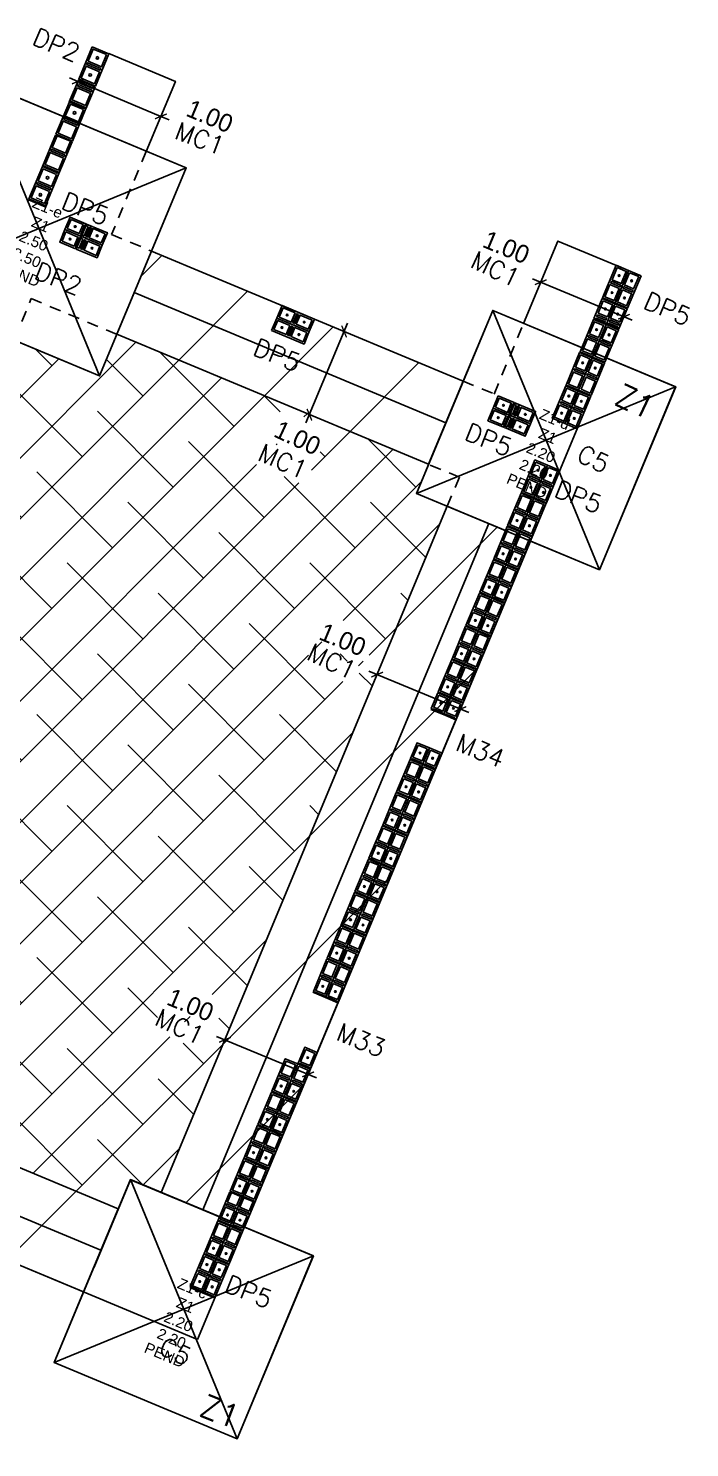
# Model space of a CAD drawing. Header units: metres. Extents: x -33.7 to 12.8, y -17.6 to 9.1.
# Drawn here: x 5.46 to 12.8, y -7.63 to 8.12 of the extents above; entities that cross this region are included whole.
import ezdxf
from ezdxf.enums import TextEntityAlignment as Align
from ezdxf.xclip import XClip

# ---------------------------------------------------------------- set-up
doc = ezdxf.new("R2010")
doc.units = ezdxf.units.M
doc.header["$XCLIPFRAME"] = 2
doc.linetypes.add('HIDDEN', pattern=[0.375, 0.25, -0.125])
for name, color, linetype in [('00', 8, 'Continuous'), ('COTAS', 1, 'Continuous'), ('CUANT-CIMENTACION-ZAPATAS-Z1', 6, 'Continuous'), ('CUANT-MURO CONTENCION-CIMIENTO MC1 1.00', 1, 'Continuous'), ('CUANT-MURO CONTENCION-CIMIENTO MC1 1.00 HUELLA', 1, 'Continuous')]:
    doc.layers.add(name, color=color, linetype=linetype)
doc.styles.add('dimensiones', font='romans.shx')
doc.styles.add('ROMANS', font='romans')
doc.styles.add('ROTULOS', font='GOTHIC.TTF')
doc.styles.get("Standard").update_dxf_attribs({"font": 'arial.ttf'})
doc.dimstyles.new('DIM_100_2', dxfattribs={"dimtxt": 0.2, "dimasz": 0.1, "dimexe": 0.1, "dimexo": 0.1, "dimgap": 0.15, "dimtad": 1, "dimtxsty": 'ROTULOS', "dimblk": 'ARCHTICK', "dimcen": 0.1, "dimdle": 0.1, "dimclrd": 256, "dimclre": 256, "dimclrt": 1, "dimaunit": 1, "dimadec": 3, "dimazin": 3, "dimtfac": 1, "dimtix": 1, "dimtmove": 2, "dimatfit": 0, "dimldrblk": 'FLECHA', "dimfxl": 0.25, "dimtvp": 1, "dimlwd": -1, "dimlwe": -1})

# ---------------------------------------------------------------- blocks, each defined once
blk = doc.blocks.new('*U536')
for points in [[(-0.075, 0.4), (0.075, 0.4), (0.075, 0.21), (-0.075, 0.21)], [(0.055, 0.38), (-0.055, 0.38), (-0.055, 0.235), (0.055, 0.235)]]:
    blk.add_lwpolyline(points, close=True)
at = {"color": 251}
blk.add_lwpolyline([(-0.075, 0.2), (0.075, 0.2)], dxfattribs=at)
blk.add_lwpolyline([(0.055, 0.21), (0.055, 0.215), (-0.055, 0.215), (-0.055, 0.21)])
at = {"color": 3}
blk.add_circle((0, 0.307), 0.00953, dxfattribs=at)
blk = doc.blocks.new('*U535')
for points in [[(-0.075, 0.4), (0.075, 0.4), (0.075, 0.21), (-0.075, 0.21)], [(0.055, 0.38), (-0.055, 0.38), (-0.055, 0.235), (0.055, 0.235)]]:
    blk.add_lwpolyline(points, close=True)
at = {"color": 251}
blk.add_lwpolyline([(-0.075, 0.2), (0.075, 0.2)], dxfattribs=at)
blk.add_lwpolyline([(0.055, 0.21), (0.055, 0.215), (-0.055, 0.215), (-0.055, 0.21)])
at = {"color": 3}
blk.add_circle((0, 0.307), 0.00953, dxfattribs=at)
blk = doc.blocks.new('*U497')
for points in [[(-0.075, 0.4), (0.075, 0.4), (0.075, 0.01), (-0.075, 0.01)], [(0.055, 0.38), (-0.055, 0.38), (-0.055, 0.235), (0.055, 0.235)], [(0.055, 0.215), (-0.055, 0.215), (-0.055, 0.195), (0.055, 0.195)], [(0.055, 0.175), (-0.055, 0.175), (-0.055, 0.03), (0.055, 0.03)]]:
    blk.add_lwpolyline(points, close=True)
at = {"color": 251}
blk.add_lwpolyline([(-0.075, 0), (0.075, 0)], dxfattribs=at)
at = {"color": 3}
for centre in [(0, 0.307), (0, 0.102)]:
    blk.add_circle(centre, 0.00953, dxfattribs=at)
blk = doc.blocks.new('*U521')
for points in [[(-0.075, 0.4), (0.075, 0.4), (0.075, 0.01), (-0.075, 0.01)], [(0.055, 0.38), (-0.055, 0.38), (-0.055, 0.235), (0.055, 0.235)], [(0.055, 0.215), (-0.055, 0.215), (-0.055, 0.195), (0.055, 0.195)], [(0.055, 0.175), (-0.055, 0.175), (-0.055, 0.03), (0.055, 0.03)]]:
    blk.add_lwpolyline(points, close=True)
at = {"color": 251}
blk.add_lwpolyline([(-0.075, 0), (0.075, 0)], dxfattribs=at)
at = {"color": 3}
blk.add_circle((0, 0.102), 0.00953, dxfattribs=at)
blk = doc.blocks.new('*U520')
for points in [[(-0.075, 0.4), (0.075, 0.4), (0.075, 0.01), (-0.075, 0.01)], [(0.055, 0.38), (-0.055, 0.38), (-0.055, 0.235), (0.055, 0.235)], [(0.055, 0.215), (-0.055, 0.215), (-0.055, 0.195), (0.055, 0.195)], [(0.055, 0.175), (-0.055, 0.175), (-0.055, 0.03), (0.055, 0.03)]]:
    blk.add_lwpolyline(points, close=True)
at = {"color": 251}
blk.add_lwpolyline([(-0.075, 0), (0.075, 0)], dxfattribs=at)
at = {"color": 3}
blk.add_circle((0, 0.102), 0.00953, dxfattribs=at)
blk = doc.blocks.new('*U499')
for points in [[(-0.075, 0.4), (0.075, 0.4), (0.075, 0.01), (-0.075, 0.01)], [(0.055, 0.38), (-0.055, 0.38), (-0.055, 0.235), (0.055, 0.235)], [(0.055, 0.215), (-0.055, 0.215), (-0.055, 0.195), (0.055, 0.195)], [(0.055, 0.175), (-0.055, 0.175), (-0.055, 0.03), (0.055, 0.03)]]:
    blk.add_lwpolyline(points, close=True)
at = {"color": 251}
blk.add_lwpolyline([(-0.075, 0), (0.075, 0)], dxfattribs=at)
at = {"color": 3}
blk.add_circle((0, 0.102), 0.00953, dxfattribs=at)
blk = doc.blocks.new('*U498')
for points in [[(-0.075, 0.4), (0.075, 0.4), (0.075, 0.01), (-0.075, 0.01)], [(0.055, 0.38), (-0.055, 0.38), (-0.055, 0.235), (0.055, 0.235)], [(0.055, 0.215), (-0.055, 0.215), (-0.055, 0.195), (0.055, 0.195)], [(0.055, 0.175), (-0.055, 0.175), (-0.055, 0.03), (0.055, 0.03)]]:
    blk.add_lwpolyline(points, close=True)
at = {"color": 251}
blk.add_lwpolyline([(-0.075, 0), (0.075, 0)], dxfattribs=at)
at = {"color": 3}
blk.add_circle((0, 0.102), 0.00953, dxfattribs=at)
blk = doc.blocks.new('*U502')
for points in [[(-0.075, 0.4), (0.075, 0.4), (0.075, 0.01), (-0.075, 0.01)], [(0.055, 0.38), (-0.055, 0.38), (-0.055, 0.235), (0.055, 0.235)], [(0.055, 0.215), (-0.055, 0.215), (-0.055, 0.195), (0.055, 0.195)], [(0.055, 0.175), (-0.055, 0.175), (-0.055, 0.03), (0.055, 0.03)]]:
    blk.add_lwpolyline(points, close=True)
at = {"color": 251}
blk.add_lwpolyline([(-0.075, 0), (0.075, 0)], dxfattribs=at)
at = {"color": 3}
for centre in [(0, 0.307), (0, 0.102)]:
    blk.add_circle(centre, 0.00953, dxfattribs=at)
blk = doc.blocks.new('*U523')
for points in [[(-0.075, 0.4), (0.075, 0.4), (0.075, 0.01), (-0.075, 0.01)], [(0.055, 0.38), (-0.055, 0.38), (-0.055, 0.235), (0.055, 0.235)], [(0.055, 0.215), (-0.055, 0.215), (-0.055, 0.195), (0.055, 0.195)], [(0.055, 0.175), (-0.055, 0.175), (-0.055, 0.03), (0.055, 0.03)]]:
    blk.add_lwpolyline(points, close=True)
at = {"color": 251}
blk.add_lwpolyline([(-0.075, 0), (0.075, 0)], dxfattribs=at)
at = {"color": 3}
blk.add_circle((0, 0.102), 0.00953, dxfattribs=at)
blk = doc.blocks.new('*U501')
for points in [[(-0.075, 0.4), (0.075, 0.4), (0.075, 0.01), (-0.075, 0.01)], [(0.055, 0.38), (-0.055, 0.38), (-0.055, 0.235), (0.055, 0.235)], [(0.055, 0.215), (-0.055, 0.215), (-0.055, 0.195), (0.055, 0.195)], [(0.055, 0.175), (-0.055, 0.175), (-0.055, 0.03), (0.055, 0.03)]]:
    blk.add_lwpolyline(points, close=True)
at = {"color": 251}
blk.add_lwpolyline([(-0.075, 0), (0.075, 0)], dxfattribs=at)
at = {"color": 3}
for centre in [(0, 0.307), (0, 0.102)]:
    blk.add_circle(centre, 0.00953, dxfattribs=at)
blk = doc.blocks.new('*U500')
for points in [[(-0.075, 0.4), (0.075, 0.4), (0.075, 0.01), (-0.075, 0.01)], [(0.055, 0.38), (-0.055, 0.38), (-0.055, 0.235), (0.055, 0.235)], [(0.055, 0.215), (-0.055, 0.215), (-0.055, 0.195), (0.055, 0.195)], [(0.055, 0.175), (-0.055, 0.175), (-0.055, 0.03), (0.055, 0.03)]]:
    blk.add_lwpolyline(points, close=True)
at = {"color": 3}
blk.add_circle((0, 0.307), 0.00953, dxfattribs=at)
blk = doc.blocks.new('*U522')
for points in [[(-0.075, 0.4), (0.075, 0.4), (0.075, 0.01), (-0.075, 0.01)], [(0.055, 0.38), (-0.055, 0.38), (-0.055, 0.235), (0.055, 0.235)], [(0.055, 0.215), (-0.055, 0.215), (-0.055, 0.195), (0.055, 0.195)], [(0.055, 0.175), (-0.055, 0.175), (-0.055, 0.03), (0.055, 0.03)]]:
    blk.add_lwpolyline(points, close=True)
at = {"color": 3}
blk.add_circle((0, 0.307), 0.00953, dxfattribs=at)
blk = doc.blocks.new('_ArchTick')
at = {"color": 0, "linetype": 'ByBlock', "lineweight": -2, "const_width": 0.15}
blk.add_lwpolyline([(-0.5, -0.5), (0.5, 0.5)], dxfattribs=at)
blk = doc.blocks.new('*D509')
at = {"layer": 'COTAS', "transparency": 16777216}
for p, q in [((7.553, -3.065), (8.662, -3.524)), ((7.684, -3.01), (7.684, -3.01)), ((8.608, -3.393), (8.608, -3.393))]:
    blk.add_line(p, q, dxfattribs=at)
at = {"layer": 'Defpoints', "color": 0, "transparency": 16777216}
for p in [(7.646, -3.103), (8.57, -3.486), (8.57, -3.486)]:
    blk.add_point(p, dxfattribs=at)
at = {"layer": 'COTAS', "linetype": 'ByBlock', "transparency": 16777216, "xscale": 0.1, "yscale": 0.1, "zscale": 0.1}
for p, rotation in [((7.646, -3.103), 157.4917994584818), ((8.57, -3.486), 337.4917994584818)]:
    blk.add_blockref('_ArchTick', p, dxfattribs=dict(at, rotation=rotation))
at = {"layer": 'COTAS', "color": 1, "transparency": 16777216, "insert": (7.264, -2.716), "char_height": 0.2, "attachment_point": 5, "rotation": 337.4918, "style": 'ROTULOS'}
blk.add_mtext('\\A1;1.00', dxfattribs=at)
blk = doc.blocks.new('FLECHA')
h = blk.add_hatch(color=256)
edge = h.paths.add_edge_path()
edge.add_line((-0.76, -0.72), (-0.35, 0))
edge.add_line((-0.35, 0), (-0.76, 0.72))
edge.add_arc((-0.63, 0.79), 0.15, 30, 210, ccw=False)
edge.add_line((-0.5, 0.87), (0, 0))
edge.add_line((0, 0), (-0.5, -0.87))
edge.add_arc((-0.63, -0.79), 0.15, 150, 330, ccw=False)
blk.add_line((-0.35, 0), (-1.83, 0))
blk.add_lwpolyline([(-0.76, -0.72), (-0.35, 0), (-0.76, 0.72, -1), (-0.5, 0.87), (0, 0), (-0.5, -0.87, -1)], format="xyb", close=True)
blk = doc.blocks.new('*D510')
at = {"layer": 'COTAS', "transparency": 16777216}
for p, q in [((9.243, 0.988), (10.352, 0.529)), ((9.374, 1.043), (9.374, 1.043)), ((10.298, 0.66), (10.298, 0.66))]:
    blk.add_line(p, q, dxfattribs=at)
at = {"layer": 'Defpoints', "color": 0, "transparency": 16777216}
for p in [(9.336, 0.95), (10.26, 0.567), (10.26, 0.567)]:
    blk.add_point(p, dxfattribs=at)
at = {"layer": 'COTAS', "linetype": 'ByBlock', "transparency": 16777216, "xscale": 0.1, "yscale": 0.1, "zscale": 0.1}
for p, rotation in [((9.336, 0.95), 157.4917994584818), ((10.26, 0.567), 337.4917994584818)]:
    blk.add_blockref('_ArchTick', p, dxfattribs=dict(at, rotation=rotation))
at = {"layer": 'COTAS', "color": 1, "transparency": 16777216, "insert": (8.954, 1.337), "char_height": 0.2, "attachment_point": 5, "rotation": 337.4918, "style": 'ROTULOS'}
blk.add_mtext('\\A1;1.00', dxfattribs=at)
blk = doc.blocks.new('*U527')
for points in [[(-0.075, 0.4), (0.075, 0.4), (0.075, 0.21), (-0.075, 0.21)], [(0.055, 0.38), (-0.055, 0.38), (-0.055, 0.235), (0.055, 0.235)]]:
    blk.add_lwpolyline(points, close=True)
at = {"color": 251}
blk.add_lwpolyline([(-0.075, 0.2), (0.075, 0.2)], dxfattribs=at)
blk.add_lwpolyline([(0.055, 0.21), (0.055, 0.215), (-0.055, 0.215), (-0.055, 0.21)])
at = {"color": 3}
blk.add_circle((0, 0.307), 0.00953, dxfattribs=at)
blk = doc.blocks.new('*U528')
for points in [[(-0.075, 0.4), (0.075, 0.4), (0.075, 0.21), (-0.075, 0.21)], [(0.055, 0.38), (-0.055, 0.38), (-0.055, 0.235), (0.055, 0.235)]]:
    blk.add_lwpolyline(points, close=True)
at = {"color": 251}
blk.add_lwpolyline([(-0.075, 0.2), (0.075, 0.2)], dxfattribs=at)
blk.add_lwpolyline([(0.055, 0.21), (0.055, 0.215), (-0.055, 0.215), (-0.055, 0.21)])
at = {"color": 3}
blk.add_circle((0, 0.307), 0.00953, dxfattribs=at)
blk = doc.blocks.new('*U529')
for points in [[(-0.075, 0.4), (0.075, 0.4), (0.075, 0.21), (-0.075, 0.21)], [(0.055, 0.38), (-0.055, 0.38), (-0.055, 0.235), (0.055, 0.235)]]:
    blk.add_lwpolyline(points, close=True)
at = {"color": 251}
blk.add_lwpolyline([(-0.075, 0.2), (0.075, 0.2)], dxfattribs=at)
blk.add_lwpolyline([(0.055, 0.21), (0.055, 0.215), (-0.055, 0.215), (-0.055, 0.21)])
at = {"color": 3}
blk.add_circle((0, 0.307), 0.00953, dxfattribs=at)
blk = doc.blocks.new('*U530')
for points in [[(-0.075, 0.4), (0.075, 0.4), (0.075, 0.21), (-0.075, 0.21)], [(0.055, 0.38), (-0.055, 0.38), (-0.055, 0.235), (0.055, 0.235)]]:
    blk.add_lwpolyline(points, close=True)
at = {"color": 251}
blk.add_lwpolyline([(-0.075, 0.2), (0.075, 0.2)], dxfattribs=at)
blk.add_lwpolyline([(0.055, 0.21), (0.055, 0.215), (-0.055, 0.215), (-0.055, 0.21)])
at = {"color": 3}
blk.add_circle((0, 0.307), 0.00953, dxfattribs=at)
blk = doc.blocks.new('*U531')
for points in [[(-0.075, 0.4), (0.075, 0.4), (0.075, 0.21), (-0.075, 0.21)], [(0.055, 0.38), (-0.055, 0.38), (-0.055, 0.235), (0.055, 0.235)]]:
    blk.add_lwpolyline(points, close=True)
at = {"color": 251}
blk.add_lwpolyline([(-0.075, 0.2), (0.075, 0.2)], dxfattribs=at)
blk.add_lwpolyline([(0.055, 0.21), (0.055, 0.215), (-0.055, 0.215), (-0.055, 0.21)])
at = {"color": 3}
blk.add_circle((0, 0.307), 0.00953, dxfattribs=at)
blk = doc.blocks.new('*U507')
for points in [[(-0.075, 0.4), (0.075, 0.4), (0.075, 0.01), (-0.075, 0.01)], [(0.055, 0.38), (-0.055, 0.38), (-0.055, 0.235), (0.055, 0.235)], [(0.055, 0.215), (-0.055, 0.215), (-0.055, 0.195), (0.055, 0.195)], [(0.055, 0.175), (-0.055, 0.175), (-0.055, 0.03), (0.055, 0.03)]]:
    blk.add_lwpolyline(points, close=True)
blk = doc.blocks.new('*U537')
for points in [[(-0.075, 0.4), (0.075, 0.4), (0.075, 0.01), (-0.075, 0.01)], [(0.055, 0.38), (-0.055, 0.38), (-0.055, 0.235), (0.055, 0.235)], [(0.055, 0.215), (-0.055, 0.215), (-0.055, 0.195), (0.055, 0.195)], [(0.055, 0.175), (-0.055, 0.175), (-0.055, 0.03), (0.055, 0.03)]]:
    blk.add_lwpolyline(points, close=True)
at = {"color": 3}
blk.add_circle((0, 0.307), 0.00953, dxfattribs=at)
blk = doc.blocks.new('*U538')
for points in [[(-0.075, 0.4), (0.075, 0.4), (0.075, 0.01), (-0.075, 0.01)], [(0.055, 0.38), (-0.055, 0.38), (-0.055, 0.235), (0.055, 0.235)], [(0.055, 0.215), (-0.055, 0.215), (-0.055, 0.195), (0.055, 0.195)], [(0.055, 0.175), (-0.055, 0.175), (-0.055, 0.03), (0.055, 0.03)]]:
    blk.add_lwpolyline(points, close=True)
at = {"color": 3}
blk.add_circle((0, 0.307), 0.00953, dxfattribs=at)
blk = doc.blocks.new('*U541')
at = {"color": 251}
blk.add_lwpolyline([(135.551, -9.528), (135.751, -9.528)], dxfattribs=at)
for points in [[(135.551, -9.928), (135.751, -9.928), (135.751, -9.538), (135.551, -9.538)], [(135.731, -9.703), (135.571, -9.703), (135.571, -9.558), (135.731, -9.558)], [(135.731, -9.743), (135.571, -9.743), (135.571, -9.723), (135.731, -9.723)], [(135.731, -9.908), (135.571, -9.908), (135.571, -9.763), (135.731, -9.763)]]:
    blk.add_lwpolyline(points, close=True)
at = {"color": 3}
for centre in [(135.651, -9.63), (135.651, -9.835)]:
    blk.add_circle(centre, 0.0144, dxfattribs=at)
blk = doc.blocks.new('*U492')
at = {"color": 251}
blk.add_lwpolyline([(135.551, -9.528), (135.751, -9.528)], dxfattribs=at)
for points in [[(135.551, -9.928), (135.751, -9.928), (135.751, -9.538), (135.551, -9.538)], [(135.731, -9.703), (135.571, -9.703), (135.571, -9.558), (135.731, -9.558)], [(135.731, -9.743), (135.571, -9.743), (135.571, -9.723), (135.731, -9.723)], [(135.731, -9.908), (135.571, -9.908), (135.571, -9.763), (135.731, -9.763)]]:
    blk.add_lwpolyline(points, close=True)
at = {"color": 3}
blk.add_circle((135.651, -9.835), 0.0144, dxfattribs=at)
blk = doc.blocks.new('*U495')
at = {"color": 251}
blk.add_lwpolyline([(135.551, -9.528), (135.751, -9.528)], dxfattribs=at)
for points in [[(135.551, -9.928), (135.751, -9.928), (135.751, -9.538), (135.551, -9.538)], [(135.731, -9.703), (135.571, -9.703), (135.571, -9.558), (135.731, -9.558)], [(135.731, -9.743), (135.571, -9.743), (135.571, -9.723), (135.731, -9.723)], [(135.731, -9.908), (135.571, -9.908), (135.571, -9.763), (135.731, -9.763)]]:
    blk.add_lwpolyline(points, close=True)
at = {"color": 3}
for centre in [(135.651, -9.63), (135.651, -9.835)]:
    blk.add_circle(centre, 0.0144, dxfattribs=at)
blk = doc.blocks.new('*U496')
at = {"color": 251}
blk.add_lwpolyline([(135.551, -9.528), (135.751, -9.528)], dxfattribs=at)
for points in [[(135.551, -9.928), (135.751, -9.928), (135.751, -9.538), (135.551, -9.538)], [(135.731, -9.703), (135.571, -9.703), (135.571, -9.558), (135.731, -9.558)], [(135.731, -9.743), (135.571, -9.743), (135.571, -9.723), (135.731, -9.723)], [(135.731, -9.908), (135.571, -9.908), (135.571, -9.763), (135.731, -9.763)]]:
    blk.add_lwpolyline(points, close=True)
blk = doc.blocks.new('*U487')
at = {"color": 251}
blk.add_lwpolyline([(135.551, -9.528), (135.751, -9.528)], dxfattribs=at)
for points in [[(135.551, -9.928), (135.751, -9.928), (135.751, -9.538), (135.551, -9.538)], [(135.731, -9.703), (135.571, -9.703), (135.571, -9.558), (135.731, -9.558)], [(135.731, -9.743), (135.571, -9.743), (135.571, -9.723), (135.731, -9.723)], [(135.731, -9.908), (135.571, -9.908), (135.571, -9.763), (135.731, -9.763)]]:
    blk.add_lwpolyline(points, close=True)
blk = doc.blocks.new('*U542')
for points in [[(-0.075, 0.4), (0.075, 0.4), (0.075, 0.01), (-0.075, 0.01)], [(0.055, 0.38), (-0.055, 0.38), (-0.055, 0.235), (0.055, 0.235)], [(0.055, 0.215), (-0.055, 0.215), (-0.055, 0.195), (0.055, 0.195)], [(0.055, 0.175), (-0.055, 0.175), (-0.055, 0.03), (0.055, 0.03)]]:
    blk.add_lwpolyline(points, close=True)
at = {"color": 3}
blk.add_circle((0, 0.307), 0.00953, dxfattribs=at)
blk = doc.blocks.new('*D543')
at = {"layer": 'COTAS', "transparency": 16777216}
for p, q in [((6.013, 7.531), (5.92, 7.57)), ((6.935, 7.144), (6.013, 7.531)), ((6.935, 7.144), (7.027, 7.105))]:
    blk.add_line(p, q, dxfattribs=at)
at = {"layer": 'Defpoints', "color": 0, "transparency": 16777216}
for p in [(6.013, 7.531), (6.013, 7.531), (6.935, 7.144)]:
    blk.add_point(p, dxfattribs=at)
at = {"layer": 'COTAS', "transparency": 16777216, "xscale": 0.1, "yscale": 0.1, "zscale": 0.1}
for p, rotation in [((6.013, 7.531), 337.2306654312069), ((6.935, 7.144), 157.2306654312069)]:
    blk.add_blockref('_ArchTick', p, dxfattribs=dict(at, rotation=rotation))
at = {"layer": 'COTAS', "color": 1, "transparency": 16777216, "insert": (7.479, 7.145), "char_height": 0.2, "attachment_point": 5, "rotation": 337.2307, "style": 'ROTULOS'}
blk.add_mtext('\\A1;1.00', dxfattribs=at)
blk = doc.blocks.new('*D544')
at = {"layer": 'COTAS', "transparency": 16777216}
for p, q in [((11.19, 5.397), (11.19, 5.397)), ((11.059, 5.343), (12.168, 4.883)), ((12.114, 5.014), (12.114, 5.014))]:
    blk.add_line(p, q, dxfattribs=at)
at = {"layer": 'Defpoints', "color": 0, "transparency": 16777216}
for p in [(11.152, 5.304), (12.076, 4.921), (12.076, 4.921)]:
    blk.add_point(p, dxfattribs=at)
at = {"layer": 'COTAS', "linetype": 'ByBlock', "transparency": 16777216, "xscale": 0.1, "yscale": 0.1, "zscale": 0.1}
for p, rotation in [((11.152, 5.304), 157.4917994584818), ((12.076, 4.921), 337.4917994584818)]:
    blk.add_blockref('_ArchTick', p, dxfattribs=dict(at, rotation=rotation))
at = {"layer": 'COTAS', "color": 1, "transparency": 16777216, "insert": (10.77, 5.691), "char_height": 0.2, "attachment_point": 5, "rotation": 337.4918, "style": 'ROTULOS'}
blk.add_mtext('\\A1;1.00', dxfattribs=at)
blk = doc.blocks.new('*D548')
at = {"layer": 'COTAS', "transparency": 16777216}
for p, q in [((9.008, 4.849), (8.546, 3.742)), ((9.062, 4.719), (9.062, 4.719)), ((8.677, 3.796), (8.677, 3.796))]:
    blk.add_line(p, q, dxfattribs=at)
at = {"layer": 'Defpoints', "color": 0, "transparency": 16777216}
for p in [(8.969, 4.757), (8.584, 3.834), (8.584, 3.834)]:
    blk.add_point(p, dxfattribs=at)
at = {"layer": 'COTAS', "linetype": 'ByBlock', "transparency": 16777216, "xscale": 0.1, "yscale": 0.1, "zscale": 0.1}
for p, rotation in [((8.969, 4.757), 67.36123239118668), ((8.584, 3.834), 247.3612323911867)]:
    blk.add_blockref('_ArchTick', p, dxfattribs=dict(at, rotation=rotation))
at = {"layer": 'COTAS', "color": 1, "transparency": 16777216, "insert": (8.452, 3.576), "char_height": 0.2, "attachment_point": 5, "rotation": 335, "style": 'ROTULOS'}
blk.add_mtext('\\A1;1.00', dxfattribs=at)
blk = doc.blocks.new('ZAP_Z1_2.20x2.20')
at = {"color": 0}
for p, q in [((-1.1, -1.1), (1.1, 1.1)), ((-1.1, 1.1), (1.1, -1.1))]:
    blk.add_line(p, q, dxfattribs=at)
blk.add_lwpolyline([(-1.1, -1.1), (1.1, -1.1), (1.1, 1.1), (-1.1, 1.1)], close=True, dxfattribs=at)
for tag, p in [('ID', (0, 0.25)), ('TIPO', (0, 0.05)), ('LARGO', (0, -0.15)), ('ANCHO', (0, -0.35)), ('PERALTE', (0, -0.55))]:
    blk.add_attdef(tag, text='', height=0.12, dxfattribs=at).set_placement(p, align=Align.MIDDLE_CENTER)
blk = doc.blocks.new('ZAP_Z1_2.50x2.50')
at = {"color": 0}
for p, q in [((-1.25, -1.25), (1.25, 1.25)), ((-1.25, 1.25), (1.25, -1.25))]:
    blk.add_line(p, q, dxfattribs=at)
blk.add_lwpolyline([(-1.25, -1.25), (1.25, -1.25), (1.25, 1.25), (-1.25, 1.25)], close=True, dxfattribs=at)
for tag, p in [('ID', (0, 0.25)), ('TIPO', (0, 0.05)), ('LARGO', (0, -0.15)), ('ANCHO', (0, -0.35)), ('PERALTE', (0, -0.55))]:
    blk.add_attdef(tag, text='', height=0.12, dxfattribs=at).set_placement(p, align=Align.MIDDLE_CENTER)

msp = doc.modelspace()

# ---------------------------------------------------------------- hatches: boundary and pattern name
at = {"layer": '00'}
h = msp.add_hatch(dxfattribs=at)
h.set_pattern_fill('ANSI38', color=256, scale=0.15)
h.paths.add_polyline_path([(-4.659, 0.833), (-8.386, 0.833), (-8.386, -0.239), (-4.659, -0.239)])
h.paths.add_polyline_path([(-5.351, 0.037), (-4.717, 0.037), (-4.717, -0.263), (-5.351, -0.263)])
h.paths.add_polyline_path([(-8.183, 0.853), (-7.731, 0.853), (-7.731, 0.553), (-8.183, 0.553)])
h.paths.add_polyline_path([(-9.586, 0.833), (-9.586, -0.239), (-8.386, -0.239), (-8.386, 0.833)])
h.paths.add_polyline_path([(-8.386, 6.37), (-8.386, 1.533), (-4.659, 1.533), (-4.659, 3.329), (-2.586, 3.329), (-2.586, 6.37)])
h.paths.add_polyline_path([(-11.086, 6.37), (-11.086, 2.983), (-9.586, 2.983), (-9.586, 1.533), (-8.386, 1.533), (-8.386, 6.37)])
h.paths.add_polyline_path([(-9.539, 1.824), (-8.915, 1.824), (-8.915, 1.524), (-9.539, 1.524)])
h.paths.add_polyline_path([(-8.386, 6.37), (-8.386, 7.736), (-8.885, 7.736), (-9.285, 7.736), (-9.685, 7.736), (-10.085, 7.736), (-10.485, 7.736), (-10.611, 7.736), (-10.885, 7.736), (-11.086, 7.736), (-11.086, 6.37)])
h.paths.add_polyline_path([(-3.182, 7.886), (-3.182, 7.866), (-3.182, 7.836), (-3.182, 7.756), (-3.182, 7.736), (-3.372, 7.736), (-3.372, 7.836), (-3.76, 7.836), (-3.76, 7.736), (-3.986, 7.736), (-3.986, 6.736), (-4.686, 6.736), (-4.686, 7.736), (-4.922, 7.736), (-5.112, 7.736), (-5.36, 7.736), (-5.76, 7.736), (-6.16, 7.736), (-6.56, 7.736), (-6.96, 7.736), (-7.36, 7.736), (-7.586, 7.736), (-7.586, 6.736), (-8.286, 6.736), (-8.286, 7.736), (-8.386, 7.736), (-8.386, 6.37), (-2.586, 6.37), (-2.586, 6.736), (-2.936, 6.736), (-2.936, 7.736), (-3.172, 7.736), (-3.172, 7.836), (-3.172, 7.886)], is_closed=False)
h.paths.add_polyline_path([(-2.586, 3.329), (1.439, 3.329), (1.439, 4.945), (-2.011, 4.945), (-2.011, 6.37), (-2.586, 6.37)])
h.paths.add_polyline_path([(-2.011, 7.736), (-2.236, 7.736), (-2.236, 6.736), (-2.586, 6.736), (-2.586, 6.37), (-2.011, 6.37)])
h.paths.add_polyline_path([(4.657, 4.93), (3.946, 5.227), (4.057, 5.493), (2.139, 6.293), (2.139, 1.508), (3.23, 1.508)])
h.paths.add_polyline_path([(10.114, 2.817), (9.772, 2.96), (9.907, 3.283), (6.446, 4.726), (6.254, 4.265), (5.303, 4.661), (3.916, 1.333), (9.496, 1.333), (9.778, 2.009)])
h.paths.add_polyline_path([(8.72, 1.651), (9.341, 1.393), (9.188, 1.024), (8.567, 1.281)])
h.paths.add_polyline_path([(9.496, 1.333), (3.916, 1.333), (3.697, 0.808), (2.139, 0.808), (2.139, -2.664), (7.829, -2.664)])
h.paths.add_polyline_path([(7.03, -2.402), (7.65, -2.659), (7.497, -3.029), (6.877, -2.772)])
h.paths.add_polyline_path([(8.657, 1.345), (9.196, 1.093), (9.069, 0.821), (8.53, 1.073)])
h.paths.add_polyline_path([(7.453, -3.565), (7.829, -2.664), (2.139, -2.664), (2.139, -3.175), (3.074, -3.565)])
h.paths.add_polyline_path([(3.074, -3.565), (6.462, -4.978), (6.597, -4.655), (6.939, -4.797), (7.453, -3.565)])
h.paths.add_polyline_path([(-5.388, -2.664), (-5.388, -0.939), (-8.054, -0.939), (-8.054, -2.664)])
h.paths.add_polyline_path([(-6.037, -2.516), (-5.584, -2.516), (-5.584, -2.816), (-6.037, -2.816)])
h.paths.add_polyline_path([(-11.386, -3.895), (-11.386, -2.664), (-11.386, -0.317), (-12.886, -0.317), (-12.886, 0.54), (-15.857, -0.794), (-17.581, -3.388), (-14.072, -5.772), (-13.556, -4.995), (-12.557, -5.659)])
h.paths.add_polyline_path([(-15.857, -0.794), (-17.605, -1.58), (-17.459, -1.677), (-18.281, -2.913), (-17.581, -3.388)])
h.paths.add_polyline_path([(-12.886, 1.333), (-12.886, 2.419), (-15.383, 4.72), (-17.928, 4.72), (-20.733, 0.5), (-17.901, -1.383), (-15.546, -0.326), (-14.443, 1.333)])
h.paths.add_polyline_path([(-11.786, 2.983), (-12.886, 2.983), (-12.886, 2.827), (-15.36, 5.107), (-15.36, 5.514), (-11.786, 5.514), (-11.786, 2.983)])
h.paths.add_polyline_path([(-23.256, 0.133), (-23.174, 0.079), (-22.232, 1.496), (-20.983, 0.666), (-18.288, 4.72), (-18.66, 4.72), (-18.66, 7.036)])
h.paths.add_polyline_path([(-15.36, 7.036), (-15.36, 6.37), (-11.786, 6.37), (-11.786, 7.036)])
h.paths.add_polyline_path([(-14.949, 6.506), (-14.497, 6.506), (-14.497, 6.206), (-14.949, 6.206)])
h.paths.add_polyline_path([(-13.402, 7.054), (-12.731, 7.039), (-12.74, 6.639), (-13.411, 6.654)])
h.paths.add_polyline_path([(-11.736, 6.214), (-11.736, 6.37), (-15.36, 6.37), (-15.36, 6.214)])
h.paths.add_polyline_path([(-22.706, -7.317), (-22.475, -6.326), (-20.632, -6.747), (-19.995, -3.954), (-22.56, -2.248), (-24.25, -4.79), (-23.333, -5.399), (-24.025, -6.44)])
h.paths.add_polyline_path([(-25.764, -7.053), (-25.624, -7.088), (-25.913, -8.252), (-23.574, -8.832), (-23.488, -8.482), (-23.44, -8.247), (-23.818, -8.153), (-24.202, -8.058), (-24.59, -7.962), (-24.978, -7.866), (-25.366, -7.77), (-25.745, -7.676), (-25.709, -7.53), (-25.321, -7.626), (-24.932, -7.723), (-24.544, -7.819), (-24.156, -7.915), (-23.782, -8.008), (-23.394, -8.104), (-23.248, -8.14), (-23.345, -8.528), (-23.429, -8.868), (-23.088, -8.952), (-22.706, -7.317), (-24.025, -6.44), (-24.717, -7.481), (-25.639, -6.868)])
h.paths.add_polyline_path([(-19.328, -9.382), (-18.761, -9.759), (-16.351, -6.133), (-13.937, -7.738), (-13.774, -7.492), (-14.774, -6.827), (-14.238, -6.022), (-17.747, -3.638), (-19.922, -6.908), (-18.797, -7.165)])
h.paths.add_polyline_path([(-19.755, -10.809), (-19.549, -10.945), (-18.927, -10.009), (-19.403, -9.693), (-19.675, -10.829)])
h.paths.add_polyline_path([(-18.697, -16.05), (-18.266, -14.311), (-20.708, -12.688), (-19.715, -11.195), (-20.622, -10.594), (-20.888, -10.528), (-21.277, -10.432), (-21.665, -10.335), (-22.053, -10.239), (-22.124, -10.222), (-24.966, -14.496)])
h.paths.add_polyline_path([(-24.966, -14.496), (-22.124, -10.222), (-22.441, -10.143), (-22.83, -10.047), (-23.218, -9.95), (-23.606, -9.854), (-23.994, -9.758), (-24.383, -9.662), (-24.771, -9.566), (-25.159, -9.469), (-25.547, -9.373), (-25.936, -9.277), (-26.153, -9.223), (-26.324, -9.181), (-26.712, -9.084), (-27.1, -8.988), (-27.204, -8.963), (-30.045, -13.237), (-25.676, -14.32)])
h.paths.add_polyline_path([(-22.197, -9.41), (-21.506, -9.571), (-21.597, -9.961), (-22.288, -9.799)])
h.paths.add_polyline_path([(-27.204, -8.963), (-27.489, -8.892), (-27.877, -8.796), (-28.265, -8.699), (-28.289, -8.694), (-28.653, -8.603), (-29.032, -8.509), (-29.103, -8.492), (-31.944, -12.767), (-30.045, -13.237)])
h.paths.add_polyline_path([(-29.629, -8.361), (-29.697, -8.345), (-29.733, -8.336), (-30.042, -8.259), (-33.418, -12.401), (-31.944, -12.767), (-29.103, -8.492), (-29.25, -8.455)])
h.paths.add_polyline_path([(-27.314, -6.102), (-26.926, -6.198), (-26.538, -6.294), (-26.481, -6.309), (-26.799, -6.097), (-26.107, -5.056), (-26.525, -4.778), (-27.393, -6.082), (-27.324, -6.1)], is_closed=False)
h.paths.add_polyline_path([(-26.184, -6.537), (-26.192, -6.571), (-26.338, -6.535), (-26.329, -6.501), (-26.584, -6.438), (-26.972, -6.341), (-27.36, -6.245), (-27.482, -6.215), (-27.717, -6.569), (-26.073, -6.976), (-25.889, -6.702), (-26.11, -6.555)])
h.paths.add_polyline_path([(-27.789, -6.676), (-28.424, -7.63), (-28.048, -7.723)])
h.paths.add_polyline_path([(-23.174, 0.079), (-23.256, 0.133), (-26.525, -4.778), (-26.107, -5.056), (-25.415, -4.015), (-24.499, -4.624), (-22.81, -2.082), (-24.059, -1.252)])
h.paths.add_polyline_path([(-14.443, 1.333), (-15.546, -0.326), (-12.886, 0.869), (-12.886, 1.333)])
h.paths.add_polyline_path([(-11.038, -0.464), (-11.038, -0.317), (-11.386, -0.317), (-11.386, -2.664), (-11.354, -2.664), (-11.354, -0.464)])
h.paths.add_polyline_path([(-19.922, -6.908), (-17.747, -3.638), (-18.447, -3.163), (-19.286, -4.425), (-19.728, -4.131), (-20.339, -6.813)])
h.paths.add_polyline_path([(2.152, -2.899), (2.776, -2.899), (2.776, -3.199), (2.152, -3.199)])
h.paths.add_polyline_path([(-20.745, -3.73), (-20.048, -3.863), (-20.123, -4.256), (-20.819, -4.123)])
h.paths.add_polyline_path([(-25.755, -7.663), (-25.151, -7.821), (-25.227, -8.111), (-25.831, -7.953)])
h.paths.add_polyline_path([(-19.299, -9.155), (-19.053, -8.81), (-18.809, -8.983), (-19.054, -9.329)])
h.paths.add_polyline_path([(-20.989, -10.525), (-20.559, -10.632), (-20.631, -10.923), (-21.061, -10.816)])
h.paths.add_polyline_path([(-25.441, -14.409), (-25.279, -13.758), (-24.891, -13.854), (-25.053, -14.506)])
h.paths.add_polyline_path([(-25.651, -14.353), (-25.522, -13.772), (-25.229, -13.836), (-25.358, -14.417)])
h.paths.add_polyline_path([(-19.858, -6.094), (-19.464, -5.503), (-19.131, -5.725), (-19.525, -6.315)])
h.paths.add_polyline_path([(-2.011, 6.625), (-2.096, 6.625), (-2.096, 6.925), (-2.011, 6.925)], flags=16)
h.paths.add_polyline_path([(-2.011, 6.815), (-2.159, 6.815), (-2.159, 7.215), (-2.011, 7.215)], flags=16)
h.paths.add_polyline_path([(-7.15, 0.805), (-6.441, 0.789), (-6.45, 0.389), (-7.159, 0.405)], flags=16)
h.paths.add_polyline_path([(-7.123, 0.487), (-6.547, 0.487), (-6.547, 0.187), (-7.123, 0.187)], flags=16)
h.paths.add_polyline_path([(-6.049, -0.136), (-6.049, 0.564), (-5.649, 0.564), (-5.649, -0.136)], flags=16)
h.paths.add_polyline_path([(-11.025, 6.021), (-10.391, 6.021), (-10.391, 5.721), (-11.025, 5.721)], flags=16)
h.paths.add_polyline_path([(-10.74, 4.226), (-10.164, 4.226), (-10.164, 3.926), (-10.74, 3.926)], flags=16)
h.paths.add_polyline_path([(-10.837, 4.573), (-10.128, 4.573), (-10.128, 4.173), (-10.837, 4.173)], flags=16)
h.paths.add_polyline_path([(-8.973, 6.901), (-8.973, 7.572), (-8.573, 7.572), (-8.573, 6.901)], flags=16)
h.paths.add_polyline_path([(-10.097, 7.638), (-9.426, 7.623), (-9.435, 7.223), (-10.106, 7.238)], flags=16)
h.paths.add_polyline_path([(-10.022, 7.315), (-9.427, 7.315), (-9.427, 7.015), (-10.022, 7.015)], flags=16)
h.paths.add_polyline_path([(-10.837, 7.035), (-10.128, 7.035), (-10.128, 6.635), (-10.837, 6.635)], flags=16)
h.paths.add_polyline_path([(-10.74, 6.688), (-10.164, 6.688), (-10.164, 6.388), (-10.74, 6.388)], flags=16)
h.paths.add_polyline_path([(-5.373, 6.901), (-5.373, 7.572), (-4.973, 7.572), (-4.973, 6.901)], flags=16)
h.paths.add_polyline_path([(-6.324, 7.365), (-5.729, 7.365), (-5.729, 7.065), (-6.324, 7.065)], flags=16)
h.paths.add_polyline_path([(-6.4, 7.638), (-5.729, 7.623), (-5.738, 7.223), (-6.409, 7.238)], flags=16)
h.paths.add_polyline_path([(-3.787, 7.215), (-3.078, 7.215), (-3.078, 6.815), (-3.787, 6.815)], flags=16)
h.paths.add_polyline_path([(-7.29, 6.868), (-6.714, 6.868), (-6.714, 6.568), (-7.29, 6.568)], flags=16)
h.paths.add_polyline_path([(-7.387, 7.215), (-6.678, 7.215), (-6.678, 6.815), (-7.387, 6.815)], flags=16)
h.paths.add_polyline_path([(-1.84, 4.034), (-1.13, 4.034), (-1.13, 3.634), (-1.84, 3.634)], flags=16)
h.paths.add_polyline_path([(0.416, 4.245), (0.992, 4.245), (0.992, 3.945), (0.416, 3.945)], flags=16)
h.paths.add_polyline_path([(0.323, 4.592), (1.033, 4.592), (1.033, 4.192), (0.323, 4.192)], flags=16)
h.paths.add_polyline_path([(3.314, 4.588), (3.963, 4.302), (3.802, 3.936), (3.153, 4.221)], flags=16)
h.paths.add_polyline_path([(3.23, 4.245), (3.757, 4.014), (3.637, 3.739), (3.109, 3.971)], flags=16)
h.paths.add_polyline_path([(2.147, -0.373), (2.77, -0.373), (2.77, -0.673), (2.147, -0.673)], flags=16)
h.paths.add_polyline_path([(3.13, 0.677), (3.773, 0.677), (3.773, 0.377), (3.13, 0.377)], flags=16)
h.paths.add_polyline_path([(6.967, -2.708), (7.506, -2.96), (7.379, -3.232), (6.84, -2.98)], flags=16)
h.paths.add_polyline_path([(-7.972, -0.967), (-7.263, -0.983), (-7.272, -1.383), (-7.981, -1.367)], flags=16)
h.paths.add_polyline_path([(-7.945, -1.285), (-7.368, -1.285), (-7.368, -1.585), (-7.945, -1.585)], flags=16)
h.paths.add_polyline_path([(-16.053, -4.183), (-15.808, -3.838), (-15.563, -4.011), (-15.809, -4.357)], flags=16)
h.paths.add_polyline_path([(-15.882, -4.409), (-15.489, -3.818), (-15.156, -4.039), (-15.549, -4.63)], flags=16)
h.paths.add_polyline_path([(-15.494, -0.66), (-15.192, -1.302), (-15.553, -1.472), (-15.856, -0.831)], flags=16)
h.paths.add_polyline_path([(-15.192, -0.707), (-14.979, -1.074), (-15.239, -1.224), (-15.451, -0.857)], flags=16)
h.paths.add_polyline_path([(-12.495, -4.057), (-11.937, -4.431), (-12.16, -4.763), (-12.718, -4.389)], flags=16)
h.paths.add_polyline_path([(-12.618, -4.344), (-12.138, -4.697), (-12.316, -4.939), (-12.796, -4.586)], flags=16)
h.paths.add_polyline_path([(-18.186, -2.837), (-17.793, -2.246), (-17.46, -2.468), (-17.852, -3.059)], flags=16)
h.paths.add_polyline_path([(-19.681, 0.798), (-19.09, 0.405), (-19.312, 0.072), (-19.903, 0.465)], flags=16)
h.paths.add_polyline_path([(-15.093, 3.585), (-14.751, 3.836), (-14.573, 3.594), (-14.915, 3.343)], flags=16)
h.paths.add_polyline_path([(-19.163, 2.653), (-18.572, 2.26), (-18.793, 1.927), (-19.384, 2.32)], flags=16)
h.paths.add_polyline_path([(-18.87, 2.727), (-18.529, 2.476), (-18.707, 2.234), (-19.048, 2.486)], flags=16)
h.paths.add_polyline_path([(-15.054, 3.297), (-14.514, 3.757), (-14.255, 3.452), (-14.795, 2.992)], flags=16)
h.paths.add_polyline_path([(-15.347, 5.506), (-14.724, 5.506), (-14.724, 5.206), (-15.347, 5.206)], flags=16)
h.paths.add_polyline_path([(-13.666, 5.485), (-12.956, 5.469), (-12.965, 5.07), (-13.675, 5.086)], flags=16)
h.paths.add_polyline_path([(-13.638, 5.167), (-13.062, 5.167), (-13.062, 4.867), (-13.638, 4.867)], flags=16)
h.paths.add_polyline_path([(-20.941, 3.293), (-20.462, 2.94), (-20.64, 2.699), (-21.119, 3.052)], flags=16)
h.paths.add_polyline_path([(-20.811, 3.603), (-20.252, 3.231), (-20.474, 2.898), (-21.033, 3.27)], flags=16)
h.paths.add_polyline_path([(-13.338, 6.737), (-12.743, 6.737), (-12.743, 6.437), (-13.338, 6.437)], flags=16)
h.paths.add_polyline_path([(-20.669, -4.067), (-20.25, -4.131), (-20.296, -4.428), (-20.715, -4.363)], flags=16)
h.paths.add_polyline_path([(-22.933, -3.019), (-22.342, -3.412), (-22.564, -3.745), (-23.155, -3.353)], flags=16)
h.paths.add_polyline_path([(-22.641, -2.945), (-22.3, -3.197), (-22.478, -3.438), (-22.819, -3.187)], flags=16)
h.paths.add_polyline_path([(-23.6, -7.693), (-22.997, -7.851), (-23.073, -8.141), (-23.676, -7.983)], flags=16)
h.paths.add_polyline_path([(-19.127, -9.381), (-18.735, -8.79), (-18.401, -9.011), (-18.794, -9.602)], flags=16)
h.paths.add_polyline_path([(-19.228, -15.127), (-18.669, -15.329), (-18.771, -15.611), (-19.33, -15.409)], flags=16)
h.paths.add_polyline_path([(-21.703, -10.327), (-21.1, -10.485), (-21.176, -10.775), (-21.779, -10.617)], flags=16)
h.paths.add_polyline_path([(-19.176, -14.829), (-18.533, -15.02), (-18.647, -15.404), (-19.291, -15.212)], flags=16)
h.paths.add_polyline_path([(-24.698, -2.401), (-24.218, -2.755), (-24.396, -2.996), (-24.876, -2.643)], flags=16)
h.paths.add_polyline_path([(-24.892, -2.538), (-24.333, -2.91), (-24.554, -3.243), (-25.113, -2.871)], flags=16)
h.paths.add_polyline_path([(8.108, 3.562), (8.652, 3.322), (8.532, 3.048), (7.987, 3.287)], flags=16)
h.paths.add_polyline_path([(8.285, 3.92), (8.821, 3.67), (8.648, 3.299), (8.112, 3.549)], flags=16)
h.paths.add_polyline_path([(2.871, 5.552), (3.416, 5.312), (3.295, 5.038), (2.75, 5.277)], flags=24)
h.paths.add_polyline_path([(3.106, 5.864), (3.618, 5.569), (3.413, 5.213), (2.901, 5.509)], flags=24)
at = {"layer": 'CUANT-MURO CONTENCION-CIMIENTO MC1 1.00 HUELLA'}
h = msp.add_hatch(dxfattribs=at)
h.set_pattern_fill('ANSI31', scale=0.3)
h.paths.add_polyline_path([(6.446, 4.726), (6.831, 5.649), (10.292, 4.206), (9.907, 3.283), (6.446, 4.726)])
h = msp.add_hatch(dxfattribs=at)
h.set_pattern_fill('ANSI31', scale=0.3)
h.paths.add_polyline_path([(10.115, 2.817), (11.037, 2.432), (7.862, -5.182), (7.636, -5.088), (6.939, -4.797), (10.115, 2.817)])
h = msp.add_hatch(dxfattribs=at)
h.set_pattern_fill('ANSI31', scale=0.3)
h.paths.add_polyline_path([(2.013, -3.477), (1.754, -4.097), (1.739, -4.091), (1.739, -3.914), (1.889, -3.764), (1.889, -2.76), (2.139, -2.76), (2.139, -3.175), (6.462, -4.978), (6.077, -5.901), (1.754, -4.098), (2.013, -3.477)])

# ---------------------------------------------------------------- linework, layer by layer
at = {"layer": '00'}
for points in [[(6.358, 7.84), (7.097, 7.532), (6.773, 6.756)], [(6.831, 5.649), (7.216, 6.572), (4.909, 7.534), (4.442, 6.416)], [(12.081, 5.453), (11.342, 5.761), (10.961, 4.847)], [(5.073, 4.757), (6.254, 4.265), (6.831, 5.649)], [(6.831, 5.649), (10.292, 4.206)], [(11.037, 2.432), (11.803, 2.113), (12.65, 4.143), (10.619, 4.99), (10.292, 4.206)], [(6.446, 4.726), (9.907, 3.283)], [(10.292, 4.206), (9.772, 2.96), (10.76, 2.547)], [(11.557, 3.678), (7.342, -6.428)], [(10.114, 2.817), (6.939, -4.797)], [(6.462, -4.978), (2.139, -3.175)], [(7.342, -6.428), (1.739, -4.091), (1.739, -3.914)], [(7.585, -5.067), (6.597, -4.655), (6.193, -5.624)], [(6.077, -5.901), (5.75, -6.685), (7.781, -7.532), (8.627, -5.501), (7.862, -5.182)]]:
    msp.add_lwpolyline(points, dxfattribs=at)
at = {"layer": '00', "linetype": 'HIDDEN', "ltscale": 0.5}
for points in [[(6.773, 6.756), (6.388, 5.834), (6.831, 5.649)], [(5.303, 4.661), (5.496, 5.122), (6.446, 4.726)], [(10.292, 4.206), (10.634, 4.063), (10.961, 4.847)], [(10.249, 3.14), (9.907, 3.283)], [(10.249, 3.14), (10.114, 2.817)]]:
    msp.add_lwpolyline(points, dxfattribs=at)
at = {"layer": '00'}
for centre in [(6.228, 5.819), (6.17, 5.681), (8.337, 4.94), (8.279, 4.801)]:
    msp.add_circle(centre, 0.00953, dxfattribs=at)
at = {"layer": 'CUANT-MURO CONTENCION-CIMIENTO MC1 1.00'}
for points in [[(6.638, 5.188), (10.1, 3.744)], [(10.576, 2.626), (7.4, -4.99)], [(6.27, -5.439), (1.947, -3.636)]]:
    msp.add_lwpolyline(points, dxfattribs=at)
at = {"layer": 'CUANT-MURO CONTENCION-CIMIENTO MC1 1.00 HUELLA'}
for points in [[(6.446, 4.726), (6.831, 5.649), (10.292, 4.206), (9.907, 3.283), (6.446, 4.726)], [(10.115, 2.817), (11.037, 2.432), (7.862, -5.182), (7.636, -5.088), (6.939, -4.797), (10.115, 2.817)], [(2.013, -3.477), (1.754, -4.097), (1.739, -4.091), (1.739, -3.914), (1.889, -3.764), (1.889, -2.76), (2.139, -2.76), (2.139, -3.175), (6.462, -4.978), (6.077, -5.901), (1.754, -4.098), (2.013, -3.477)]]:
    msp.add_lwpolyline(points, close=True, dxfattribs=at)

# ---------------------------------------------------------------- block references
at = {"layer": '00', "xscale": -1}
for name, p, rotation in [('*U541', (-122.755, 50.93), 157.3612325038773), ('*U492', (-123.009, 50.32), 157.3612325038773), ('*U495', (-123.309, 49.601), 157.3612325038773), ('*U535', (6.267, 5.803), 67.36123228216408), ('*U536', (6.21, 5.664), 67.36123228216408), ('*U497', (11.904, 5.094), 337.3612323533055), ('*U497', (12.042, 5.036), 337.3612323533055), ('*U535', (11.021, 3.82), 67.36123228216405), ('*U536', (10.963, 3.682), 67.36123228216405), ('*U497', (11.003, 2.934), 337.361232353306), ('*U497', (11.141, 2.876), 337.361232353306), ('*U521', (10.849, 2.565), 337.361232353306), ('*U520', (10.987, 2.507), 337.361232353306), ('*U521', (10.695, 2.196), 337.361232353306), ('*U520', (10.833, 2.138), 337.361232353306), ('*U521', (10.541, 1.826), 337.361232353306), ('*U520', (10.679, 1.769), 337.361232353306), ('*U521', (10.387, 1.457), 337.361232353306), ('*U520', (10.525, 1.399), 337.361232353306), ('*U521', (10.233, 1.088), 337.361232353306), ('*U520', (10.372, 1.03), 337.361232353306), ('*U521', (10.079, 0.719), 337.361232353306), ('*U520', (10.218, 0.661), 337.361232353306), ('*U527', (9.925, 0.35), 337.361232353306), ('*U528', (10.064, 0.292), 337.361232353306), ('*U529', (9.694, -0.204), 337.361232353306), ('*U521', (9.617, -0.389), 337.361232353306), ('*U530', (9.833, -0.262), 337.361232353306), ('*U520', (9.756, -0.446), 337.361232353306), ('*U521', (9.463, -0.758), 337.361232353306), ('*U520', (9.602, -0.816), 337.361232353306), ('*U521', (9.309, -1.127), 337.361232353306), ('*U520', (9.448, -1.185), 337.361232353306), ('*U521', (9.155, -1.496), 337.361232353306), ('*U520', (9.294, -1.554), 337.361232353306), ('*U521', (9.001, -1.865), 337.361232353306), ('*U520', (9.14, -1.923), 337.361232353306), ('*U521', (8.847, -2.235), 337.361232353306), ('*U520', (8.986, -2.292), 337.361232353306), ('*U521', (8.693, -2.604), 337.361232353306), ('*U520', (8.832, -2.662), 337.361232353306), ('*U531', (8.447, -3.584), 337.361232353306), ('*U521', (8.231, -3.711), 337.361232353306), ('*U520', (8.37, -3.769), 337.361232353306), ('*U521', (8.078, -4.081), 337.361232353306), ('*U520', (8.216, -4.138), 337.361232353306), ('*U521', (7.924, -4.45), 337.361232353306), ('*U520', (8.062, -4.507), 337.361232353306), ('*U499', (7.77, -4.819), 337.361232353306), ('*U499', (7.908, -4.877), 337.361232353306), ('*U498', (7.481, -5.511), 337.361232353306), ('*U523', (7.619, -5.569), 337.361232353306), ('*U502', (7.327, -5.88), 337.361232353306), ('*U501', (7.465, -5.938), 337.361232353306)]:
    msp.add_blockref(name, p, dxfattribs=dict(at, rotation=rotation))
at = {"layer": '00'}
ref = msp.add_blockref('*U487', (127.543, -53.741), dxfattribs=dict(at, rotation=157.3612325475352))
XClip(ref).set_block_clipping_path([(135.5512132499, -9.7891238591), (135.7512132544, -9.5275452363)])
ref = msp.add_blockref('*U496', (-123.155, 49.971), dxfattribs=dict(at, xscale=-1, rotation=157.3612325038762))
XClip(ref).set_block_clipping_path([(135.5512423138, -9.9059666091), (135.7512132548, -9.5275452363)])
ref = msp.add_blockref('*U507', (5.944, 5.938), dxfattribs=dict(at, xscale=-1, rotation=247.3612324592358))
XClip(ref).set_block_clipping_path([(-0.0749999999, 0.1499999997), (0.0749999999, 0.4)])
ref = msp.add_blockref('*U507', (5.887, 5.799), dxfattribs=dict(at, xscale=-1, rotation=247.3612324592358))
XClip(ref).set_block_clipping_path([(-0.0749999999, 0.1500000002), (0.0749999999, 0.4)])
ref = msp.add_blockref('*U538', (8.242, 4.979), dxfattribs=dict(at, xscale=-1, rotation=247.3612324592358))
XClip(ref).set_block_clipping_path([(-0.0749999999, 0.0103377085), (0.0750000001, 0.4)])
ref = msp.add_blockref('*U538', (11.75, 4.724), dxfattribs=dict(at, xscale=-1, rotation=337.3612324592355))
XClip(ref).set_block_clipping_path([(-0.0749999999, 0.1600000048), (0.075, 0.4)])
ref = msp.add_blockref('*U542', (11.888, 4.667), dxfattribs=dict(at, xscale=-1, rotation=337.3612324592355))
XClip(ref).set_block_clipping_path([(-0.0749999996, 0.160000005), (0.0749999999, 0.4)])
ref = msp.add_blockref('*U537', (8.184, 4.841), dxfattribs=dict(at, xscale=-1, rotation=247.3612324592358))
XClip(ref).set_block_clipping_path([(-0.074999995, 0.0100000005), (0.0749999999, 0.4)])
at = {"layer": '00', "rotation": 157.3612325363827}
for name, p in [('*U521', (11.811, 4.872)), ('*U520', (11.95, 4.814)), ('*U521', (11.657, 4.503)), ('*U520', (11.796, 4.445)), ('*U497', (11.503, 4.134)), ('*U497', (11.642, 4.076))]:
    msp.add_blockref(name, p, dxfattribs=at)
at = {"layer": '00'}
ref = msp.add_blockref('*U538', (10.697, 3.955), dxfattribs=dict(at, xscale=-1, rotation=247.3612324592358))
XClip(ref).set_block_clipping_path([(-0.0749999999, 0.1499999999), (0.0749999999, 0.4)])
ref = msp.add_blockref('*U537', (10.64, 3.817), dxfattribs=dict(at, xscale=-1, rotation=247.3612324592358))
XClip(ref).set_block_clipping_path([(-0.0749999999, 0.1499999999), (0.0749999999, 0.4)])
ref = msp.add_blockref('*U500', (7.793, -4.763), dxfattribs=dict(at, xscale=-1, rotation=157.3612323533061))
XClip(ref).set_block_clipping_path([(-0.0749999999, 0.0601942586), (0.0749999961, 0.4)])
ref = msp.add_blockref('*U522', (7.931, -4.821), dxfattribs=dict(at, xscale=-1, rotation=157.3612323533061))
XClip(ref).set_block_clipping_path([(-0.0749999999, 0.0601942586), (0.0749999961, 0.4)])
at = {"layer": 'CUANT-CIMENTACION-ZAPATAS-Z1'}
for name, p, rotation, values in [('ZAP_Z1_2.50x2.50', (5.581, 5.899), -22.626915434624326, {'ID': 'Z1-e', 'TIPO': 'Z1', 'LARGO': '2.50', 'ANCHO': '2.50', 'PERALTE': 'PEND'}), ('ZAP_Z1_2.20x2.20', (11.211, 3.551), -22.63789067596032, {'ID': 'Z1-d', 'TIPO': 'Z1', 'LARGO': '2.20', 'ANCHO': '2.20', 'PERALTE': 'PEND'}), ('ZAP_Z1_2.20x2.20', (7.189, -6.093), -22.637890675960342, {'ID': 'Z1-c', 'TIPO': 'Z1', 'LARGO': '2.20', 'ANCHO': '2.20', 'PERALTE': 'PEND'})]:
    msp.add_blockref(name, p, dxfattribs=dict(at, rotation=rotation)).add_auto_attribs(values)

# ---------------------------------------------------------------- texts
at = {"layer": '00', "style": 'ROMANS'}
for s, rotation, p in [('DP2', 336.8828, (5.981, 7.741)), ('MC1', 339.7708, (7.596, 6.709)), ('DP5', 337.8397, (6.306, 5.928)), ('DP2', 337.8397, (6.006, 5.15)), ('MC1', 334.9517, (10.861, 5.241)), ('DP5', 336.8828, (12.766, 4.813)), ('DP5', 337.8397, (8.434, 4.303)), ('DP5', 337.8397, (10.783, 3.363)), ('MC1', 336.2737, (8.506, 3.113)), ('C5', 334.6179, (11.852, 3.177)), ('DP5', 337.8397, (11.78, 2.731)), ('MC1', 334.9517, (9.045, 0.887)), ('M34', 337.8397, (10.7, -0.089)), ('MC1', 334.9517, (7.355, -3.166)), ('M33', 337.8397, (9.374, -3.303)), ('DP5', 337.8397, (8.119, -6.091)), ('C5', 334.6179, (7.213, -6.726))]:
    msp.add_text(s, height=0.2, rotation=rotation, dxfattribs=at).set_placement(p, align=Align.RIGHT)
at = {"layer": '00', "style": 'dimensiones'}
for rotation, p in [(334.7218, (12.145, 3.869)), (338.6542, (7.545, -7.342))]:
    msp.add_text('Z1', height=0.25, rotation=rotation, dxfattribs=at).set_placement(p, align=Align.CENTER)

# ---------------------------------------------------------------- dimensions: what is measured, and where the dimension line sits
at = {"layer": '00'}
for base, p1, p2, angle, picture, middle in [((6.013, 7.531), (6.935, 7.144), (6.013, 7.531), 157.2307, '*D543', (7.479, 7.145)), ((12.076, 4.921), (11.152, 5.304), (12.076, 4.921), 337.4918, '*D544', (10.77, 5.691)), ((10.26, 0.567), (9.336, 0.95), (10.26, 0.567), 337.4918, '*D510', (8.954, 1.337)), ((8.57, -3.486), (7.646, -3.103), (8.57, -3.486), 337.4918, '*D509', (7.264, -2.716))]:
    dim = msp.add_linear_dim(base=base, p1=p1, p2=p2, angle=angle, dimstyle='DIM_100_2', dxfattribs=at)
    dim.commit()
    dim.dimension.update_dxf_attribs({"geometry": picture, "text_midpoint": middle, "dimtype": 161})
dim = msp.add_linear_dim(base=(8.584, 3.834), p1=(8.969, 4.757), p2=(8.584, 3.834), angle=247.3612, dimstyle='DIM_100_2', override={"dimtxsty": 'ROTULOS', "dimldrblk": 'FLECHA'}, dxfattribs=at)
dim.commit()
dim.dimension.update_dxf_attribs({"geometry": '*D548', "text_midpoint": (8.452, 3.576), "dimtype": 161, "text_rotation": 335})

doc.saveas('drawing.dxf')
